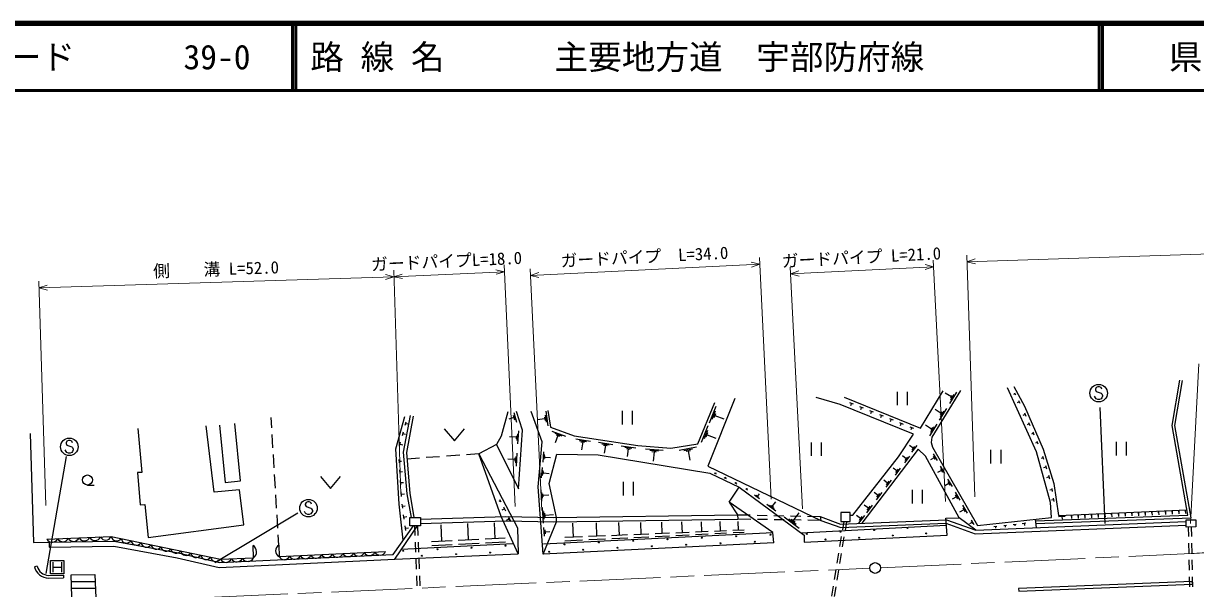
# Model space of a CAD drawing. Units: millimetres, scale not verified. Extents: x 40000 to 680000, y 20000 to 380000.
# Drawn here: x 137711 to 312106, y 295870 to 380000 of the extents above; entities that cross this region are included whole.
import ezdxf
from ezdxf.enums import TextEntityAlignment as Align

# ---------------------------------------------------------------- set-up
doc = ezdxf.new("R2010")
doc.units = ezdxf.units.MM
doc.header["$LTSCALE"] = 1000
doc.linetypes.add('CHAIN', pattern=[18.5, 12, -1.5, 3.5, -1.5])
for name, color, linetype, lineweight in [('M-BGD', 7, 'Continuous', 25), ('M-BMK', 2, 'CHAIN', 13), ('M-BMK-SRVR', 3, 'Continuous', 25), ('M-STR-HTXT', 7, 'Continuous', 13), ('M-STR-STRC', 7, 'Continuous', 25), ('M-TTL', 2, 'Continuous', 140), ('M-TTL-LINE', 7, 'Continuous', 50)]:
    doc.layers.add(name, color=color, linetype=linetype, lineweight=lineweight)
doc.layers.add('M-TTL-TXT', color=7, linetype='Continuous')
doc.styles.add('ＭＳ ゴシック', font='')
doc.styles.get('ＭＳ ゴシック').set_extended_font_data('MS Gothic')

msp = doc.modelspace()

# ---------------------------------------------------------------- linework, layer by layer
at = {"layer": 'M-BGD'}
for p, q in [((267711, 325166), (267711, 323166)), ((269211, 325166), (269211, 323166)), ((275783, 324407), (274860, 324975)), ((276546, 325130), (275481, 323400)), ((276164, 324769), (275632, 323904)), ((275916, 324623), (275650, 324191)), ((285228, 324846), (285034, 324741)), ((285149, 324991), (285306, 324700)), ((239773, 320552), (240768, 323001)), ((260620, 323581), (261178, 323356)), ((260899, 323469), (260749, 323096)), ((262107, 322982), (262664, 322758)), ((262385, 322870), (262236, 322498)), ((275028, 322665), (273963, 320935)), ((285859, 323674), (285581, 323524)), ((285747, 323883), (285972, 323465)), ((174659, 319819), (174566, 321342)), ((210681, 321327), (209914, 321113)), ((210581, 321686), (210781, 320967)), ((210672, 322099), (211073, 320661)), ((215284, 321140), (214126, 320970)), ((215244, 321411), (215324, 320868)), ((215349, 321704), (215508, 320618)), ((215414, 322268), (215733, 320096)), ((226793, 322305), (226793, 320305)), ((228293, 322305), (228293, 320305)), ((240185, 321098), (240682, 322323)), ((240472, 321338), (240721, 321950)), ((240597, 321644), (241903, 321114)), ((263592, 322384), (264148, 322160)), ((263870, 322272), (263721, 321901)), ((265076, 321786), (265631, 321562)), ((265354, 321674), (265205, 321304)), ((266559, 321188), (267112, 320966)), ((266836, 321077), (266687, 320708)), ((274265, 321942), (273343, 322510)), ((274647, 322304), (274114, 321439)), ((274398, 322158), (274132, 321726)), ((286757, 321797), (286423, 321653)), ((286649, 322048), (286865, 321547)), ((194098, 318672), (194246, 319220)), ((194516, 320213), (194649, 320704)), ((194582, 320459), (194909, 320370)), ((200322, 319642), (201822, 317842)), ((201822, 317842), (203322, 319642)), ((211364, 319338), (211235, 317405)), ((216310, 319309), (218366, 318540)), ((238610, 317688), (239604, 320137)), ((239022, 318234), (239519, 319459)), ((268041, 320592), (268592, 320369)), ((268316, 320480), (268168, 320113)), ((269596, 319965), (270147, 319743)), ((269871, 319854), (269723, 319486)), ((272828, 319608), (271906, 320176)), ((273592, 320331), (272527, 318601)), ((273210, 319970), (272677, 319105)), ((272962, 319825), (272695, 319392)), ((287370, 320378), (287056, 320243)), ((287268, 320613), (287471, 320143)), ((287875, 319210), (288065, 318770)), ((174841, 316825), (174719, 318821)), ((193664, 317072), (193828, 317678)), ((194172, 318946), (194537, 318847)), ((211042, 318389), (210011, 318457)), ((211058, 318630), (211026, 318147)), ((211203, 318863), (211139, 317897)), ((216773, 318980), (217801, 318595)), ((217235, 318651), (216825, 317554)), ((216979, 318747), (217492, 318554)), ((219895, 318145), (222066, 317821)), ((220416, 317920), (221501, 317758)), ((220666, 317734), (221208, 317653)), ((220937, 317694), (220764, 316536)), ((223251, 317644), (225422, 317320)), ((223773, 317419), (224858, 317257)), ((239309, 318474), (239558, 319086)), ((239434, 318780), (240740, 318250)), ((254920, 317618), (254920, 315618)), ((256420, 317618), (256420, 315618)), ((287970, 318990), (287676, 318863)), ((288556, 317632), (288283, 317514)), ((288468, 317837), (288645, 317427)), ((300287, 317697), (300287, 315697)), ((301787, 317697), (301787, 315697)), ((175023, 313831), (174901, 315827)), ((193746, 317375), (194150, 317265)), ((202630, 315725), (200636, 315578)), ((205463, 315934), (203628, 315799)), ((211144, 316024), (211015, 314091)), ((215015, 314689), (215155, 316246)), ((215154, 315069), (215224, 315847)), ((224022, 317234), (224565, 317153)), ((224294, 317193), (224121, 316035)), ((226649, 317137), (228820, 316813)), ((227171, 316912), (228256, 316750)), ((227420, 316726), (227963, 316645)), ((227692, 316686), (227519, 315528)), ((230244, 316685), (232870, 316484)), ((230887, 316460), (232200, 316359)), ((231202, 316260), (231859, 316209)), ((231530, 316235), (231423, 314834)), ((235277, 316478), (237868, 316947)), ((235956, 316422), (237252, 316657)), ((236311, 316308), (236959, 316426)), ((236635, 316367), (236885, 314985)), ((270101, 316765), (269559, 317177)), ((270622, 317171), (269850, 316154)), ((270294, 317020), (269908, 316511)), ((273063, 315929), (273645, 314917)), ((281616, 316505), (281616, 314505)), ((283116, 316505), (283116, 314505)), ((193660, 314572), (193631, 315080)), ((193645, 314826), (193984, 314845)), ((196647, 315284), (194811, 315149)), ((199638, 315505), (197644, 315358)), ((210821, 315075), (209790, 315143)), ((210838, 315316), (210805, 314833)), ((210982, 315549), (210918, 314583)), ((215275, 315254), (215310, 315643)), ((215292, 315449), (216123, 315374)), ((269036, 315195), (268494, 315607)), ((269558, 315600), (268786, 314584)), ((269229, 315449), (268843, 314941)), ((273219, 315345), (272679, 315035)), ((273073, 315599), (273364, 315092)), ((274127, 314078), (274741, 313009)), ((289406, 315338), (289112, 315247)), ((289338, 315559), (289475, 315117)), ((289839, 313942), (289505, 313838)), ((289762, 314193), (289917, 313691)), ((175205, 310836), (175083, 312832)), ((181889, 312571), (183389, 310771)), ((183389, 310771), (184889, 312571)), ((193751, 312978), (193718, 313544)), ((193734, 313261), (194112, 313283)), ((214803, 312331), (214943, 313889)), ((214941, 312711), (215012, 313490)), ((215063, 312896), (215098, 313286)), ((215080, 313091), (215911, 313016)), ((240836, 312883), (240519, 313043)), ((240678, 312963), (240784, 313174)), ((242297, 312184), (241980, 312344)), ((242139, 312264), (242246, 312475)), ((267659, 313382), (267120, 313792)), ((268179, 313785), (267410, 312773)), ((267852, 313635), (267467, 313129)), ((274291, 313461), (273721, 313134)), ((274138, 313729), (274445, 313194)), ((275222, 312171), (275870, 311043)), ((290292, 312485), (289914, 312367)), ((290204, 312767), (290379, 312202)), ((147232, 311285), (148232, 311285)), ((193845, 311322), (193809, 311949)), ((193827, 311636), (194245, 311659)), ((214846, 308902), (214721, 310569)), ((226952, 311738), (226952, 309738)), ((228452, 311738), (228452, 309738)), ((242736, 308747), (244182, 310969)), ((243873, 311430), (243555, 311590)), ((243714, 311510), (243821, 311722)), ((245460, 310518), (245175, 310730)), ((245318, 310624), (245459, 310814)), ((266280, 311577), (265717, 312005)), ((266821, 311998), (266020, 310943)), ((266480, 311841), (266079, 311314)), ((269936, 310547), (269936, 308547)), ((271436, 310547), (271436, 308547)), ((275396, 311521), (274795, 311175)), ((275234, 311803), (275558, 311239)), ((290753, 310547), (290432, 310499)), ((290717, 310787), (290789, 310306)), ((175387, 307842), (175265, 309838)), ((193943, 309601), (193903, 310292)), ((193923, 309947), (194384, 309973)), ((208645, 308950), (208424, 308835)), ((208559, 309116), (208731, 308784)), ((214926, 309327), (214864, 310160)), ((215022, 309544), (214990, 309960)), ((215006, 309752), (215895, 309819)), ((247210, 309220), (246484, 309759)), ((247100, 309452), (246737, 309721)), ((246919, 309586), (247206, 309974)), ((249129, 308075), (249662, 308792)), ((264868, 309731), (264283, 310176)), ((265431, 310169), (264597, 309071)), ((265076, 310006), (264659, 309457)), ((276534, 309522), (275900, 309158)), ((276351, 310206), (277033, 309019)), ((276363, 309819), (276704, 309225)), ((290971, 309084), (290650, 309036)), ((290935, 309324), (291007, 308843)), ((194148, 307854), (194073, 308416)), ((194111, 308135), (194485, 308185)), ((209279, 307732), (208891, 307530)), ((209128, 308022), (209430, 307441)), ((215095, 305595), (214919, 307942)), ((215207, 306194), (215119, 307367)), ((215342, 306499), (215298, 307086)), ((249669, 307396), (248323, 308394)), ((249399, 307735), (248726, 308234)), ((249297, 307950), (248961, 308199)), ((252235, 305950), (253112, 307133)), ((263423, 307842), (262814, 308305)), ((264009, 308297), (263142, 307156)), ((263640, 308127), (263206, 307557)), ((277634, 307607), (277001, 307243)), ((277451, 308291), (278133, 307104)), ((277463, 307903), (277804, 307310)), ((299518, 306941), (299718, 306949)), ((299618, 306945), (299635, 306545)), ((300517, 306985), (300717, 306994)), ((300617, 306989), (300634, 306590)), ((301516, 307029), (301716, 307038)), ((301616, 307033), (301634, 306634)), ((302515, 307073), (302715, 307082)), ((302615, 307078), (302633, 306678)), ((303514, 307117), (303714, 307126)), ((303614, 307122), (303632, 306722)), ((304513, 307162), (304713, 307171)), ((304613, 307166), (304631, 306767)), ((305512, 307206), (305712, 307215)), ((305612, 307210), (305630, 306811)), ((306511, 307250), (306711, 307259)), ((306611, 307255), (306629, 306855)), ((307510, 307294), (307710, 307303)), ((307610, 307299), (307628, 306899)), ((308509, 307339), (308709, 307347)), ((308609, 307343), (308627, 306943)), ((309508, 307383), (309708, 307392)), ((309608, 307387), (309626, 306988)), ((310507, 307427), (310636, 307433)), ((310572, 307430), (310589, 307030)), ((175569, 304847), (175447, 306843)), ((194365, 306209), (194283, 306832)), ((194324, 306521), (194739, 306576)), ((195877, 305197), (195934, 303764)), ((196352, 305215), (196408, 303783)), ((199963, 302924), (199844, 305365)), ((203936, 303102), (203817, 305544)), ((207909, 303281), (207793, 305659)), ((209938, 306208), (209518, 305990)), ((209836, 306405), (210041, 306011)), ((209838, 306657), (210248, 305869)), ((215320, 306792), (216571, 306886)), ((219558, 303518), (219455, 305617)), ((223048, 303662), (222950, 305654)), ((226409, 303801), (226316, 305689)), ((229644, 303935), (229557, 305723)), ((232760, 304063), (232677, 305756)), ((235760, 304187), (235682, 305788)), ((238649, 304307), (238575, 305818)), ((241431, 304422), (241361, 305847)), ((243968, 306869), (245857, 306826)), ((245920, 306171), (243999, 306200)), ((244109, 304532), (244043, 305875)), ((246857, 306803), (248357, 306769)), ((248419, 306134), (246919, 306156)), ((249356, 306746), (250856, 306712)), ((250919, 306097), (249419, 306119)), ((253124, 304833), (250907, 306477)), ((252679, 305392), (251571, 306214)), ((251856, 306689), (253355, 306655)), ((253419, 306059), (251919, 306082)), ((252512, 305745), (251958, 306156)), ((253377, 304175), (275005, 305326)), ((254355, 306632), (256244, 306589)), ((256339, 306016), (254419, 306045)), ((256244, 306589), (259285, 305464)), ((256244, 306589), (256339, 306016)), ((256339, 306016), (259305, 304964)), ((259768, 305845), (259562, 304601)), ((260155, 305781), (259949, 304537)), ((262254, 306304), (261645, 306766)), ((262840, 306759), (261973, 305617)), ((262471, 306589), (262037, 306018)), ((278815, 305712), (278462, 305509)), ((278713, 306094), (279094, 305432)), ((278720, 305878), (278910, 305547)), ((283567, 305273), (283973, 305319)), ((283770, 305296), (283800, 305025)), ((284990, 305432), (285396, 305478)), ((285193, 305455), (285223, 305185)), ((286315, 305581), (286869, 305643)), ((286592, 305612), (286634, 305243)), ((288429, 304917), (288285, 306204)), ((291726, 306596), (292725, 306640)), ((292225, 306618), (292243, 306218)), ((293524, 306675), (293724, 306684)), ((293624, 306680), (293641, 306280)), ((294523, 306719), (294723, 306728)), ((294623, 306724), (294640, 306324)), ((295522, 306764), (295722, 306773)), ((295622, 306768), (295639, 306368)), ((296521, 306808), (296721, 306817)), ((296621, 306812), (296638, 306413)), ((297520, 306852), (297720, 306861)), ((297620, 306857), (297637, 306457)), ((298519, 306896), (298719, 306905)), ((298619, 306901), (298636, 306501)), ((175722, 302326), (175629, 303849)), ((194591, 304501), (194500, 305187)), ((194546, 304844), (195003, 304904)), ((215110, 302523), (249212, 304196)), ((215240, 303662), (215144, 304940)), ((215386, 303995), (215338, 304634)), ((215362, 304314), (216044, 304365)), ((220870, 303582), (218246, 303453)), ((224293, 303723), (221803, 303601)), ((227589, 303859), (225228, 303743)), ((230762, 303989), (228526, 303880)), ((230784, 303542), (228548, 303433)), ((233818, 304115), (231702, 304011)), ((233839, 303692), (231723, 303588)), ((236760, 304236), (234760, 304138)), ((236780, 303836), (234780, 303738)), ((239593, 304353), (237704, 304260)), ((239612, 303975), (237723, 303883)), ((242322, 304465), (240540, 304378)), ((242339, 304109), (240557, 304022)), ((244949, 304574), (243270, 304491)), ((244965, 304238), (243286, 304156)), ((259399, 303615), (259154, 302135)), ((259785, 303551), (259541, 302071)), ((282116, 305111), (282522, 305156)), ((282319, 305133), (282349, 304863)), ((311022, 305032), (311050, 303630)), ((311453, 305041), (311482, 303639)), ((193895, 301750), (210591, 302565)), ((195973, 302765), (196032, 301266)), ((196448, 302784), (196507, 301285)), ((201489, 302999), (198437, 302850)), ((201519, 302388), (198467, 302239)), ((205462, 303177), (202410, 303028)), ((205492, 302567), (202440, 302418)), ((209396, 303353), (206422, 303208)), ((209425, 302759), (206451, 302613)), ((249339, 302655), (215038, 301011)), ((220896, 303057), (218272, 302929)), ((224317, 303225), (221828, 303103)), ((227612, 303387), (225252, 303271)), ((311071, 302631), (311102, 301131)), ((311503, 302639), (311533, 301140)), ((196071, 300267), (196130, 298768)), ((196546, 300286), (196605, 298787)), ((258991, 301148), (258746, 299669)), ((259377, 301084), (259132, 299605)), ((311123, 300131), (311153, 298631)), ((311554, 300140), (311585, 298640)), ((139741, 299189), (139351, 299084)), ((258582, 298682), (258337, 297202)), ((258969, 298618), (258724, 297138)), ((141444, 297838), (143684, 297855)), ((141447, 297435), (143687, 297451)), ((143684, 297855), (143687, 297451)), ((196169, 297769), (196228, 296270)), ((196644, 297787), (196703, 296289)), ((311174, 297632), (311205, 296132)), ((311606, 297641), (311636, 296141)), ((258174, 296216), (257929, 294736)), ((258561, 296152), (258316, 294672))]:
    msp.add_line(p, q, dxfattribs=at)
for points in [[(288314, 305939), (310964, 306796), (308640, 320150), (309768, 326916)], [(288359, 305540), (311437, 306414), (309046, 320152), (310163, 326850)], [(259803, 324341), (271197, 319751), (274564, 325283)], [(277153, 325354), (272892, 318433), (272775, 317593), (272947, 316934), (279666, 305239), (290694, 306474), (290521, 308702), (288426, 316220), (284141, 325754)], [(285083, 325958), (286655, 323041), (289422, 316636), (291014, 311506), (291726, 306735), (310828, 307581)], [(215756, 322374), (216133, 319903), (219664, 318584), (229128, 317172), (234048, 316795), (238073, 317431), (240569, 323575)], [(243537, 324141), (239520, 314107), (256339, 306016)], [(260692, 306780), (261122, 306795), (267925, 315466), (270162, 318880), (259215, 323282), (255660, 324318)], [(194222, 303068), (193610, 308412), (193139, 316683), (194442, 321485)], [(195426, 306436), (194784, 309982), (194277, 316165), (195305, 321619)], [(195869, 306516), (195231, 310040), (194730, 316142), (195747, 321536)], [(209786, 322180), (208798, 318555), (208076, 317315), (205463, 315934)], [(208076, 317315), (211387, 310708), (211968, 319434), (211058, 322212)], [(215038, 301011), (214285, 311039), (214885, 317713), (213237, 322210)], [(154719, 319700), (155331, 313155), (154696, 313132), (155072, 308353), (155779, 308400), (156273, 303480), (170516, 305340), (169880, 310589), (166090, 310236), (164889, 320077)], [(166890, 320194), (167738, 311672), (170013, 311899), (169165, 320421)], [(138725, 318942), (139210, 302707), (141530, 302761), (141541, 302041)], [(192975, 300227), (211317, 301064), (208808, 306588), (205463, 315934)], [(205463, 315934), (211207, 304893), (211317, 301064)], [(215038, 301011), (217027, 305802), (217041, 306472), (215916, 311518), (217093, 315897), (223214, 315779), (239834, 313048), (244182, 310969), (253850, 303796), (253881, 302761), (275139, 303836), (274957, 306348), (276948, 306415)], [(279408, 304546), (276948, 306415), (271915, 315596), (270856, 316647), (262456, 305592)], [(249339, 302655), (249212, 304196), (242736, 308747), (243968, 306869), (243999, 306200)], [(141530, 302761), (151216, 302904), (160753, 301171), (166888, 299731), (192723, 300935), (195730, 305215)], [(141541, 302041), (151156, 302183), (160606, 300466), (166821, 299007), (192975, 300227), (196352, 305215)], [(196766, 306215), (209460, 306608), (216650, 306466), (243968, 306869)], [(196787, 305545), (209464, 305938), (216648, 305796), (243999, 306200)], [(259285, 305464), (275029, 306100), (279408, 304546), (310673, 305831)], [(259305, 304964), (274953, 305596), (279332, 304043), (310694, 305332)], [(141200, 303245), (150770, 303613), (167017, 300243), (171934, 300435), (171871, 302287)], [(175722, 302326), (175737, 300631), (191589, 301385)]]:
    msp.add_lwpolyline(points, dxfattribs=at)
for points in [[(259352, 305845), (260692, 305845), (260692, 307184), (259352, 307184)], [(195224, 306436), (196787, 306436), (196787, 305215), (195224, 305215)], [(310688, 306117), (312153, 306127), (312161, 305040), (310696, 305030)], [(285800, 295480), (311629, 296515), (311613, 296904), (285784, 295868)]]:
    msp.add_lwpolyline(points, close=True, dxfattribs=at)
for centre, radius in [((147232, 312035), 750), ((238641, 303429), 70), ((243742, 303654), 70), ((248844, 303879), 70), ((254284, 304001), 70), ((259279, 304320), 70), ((262057, 303447), 70), ((264274, 304570), 70), ((267052, 303767), 70), ((269269, 304889), 70), ((272047, 304086), 70), ((199296, 301718), 70), ((204366, 301946), 70), ((209436, 302244), 70), ((218234, 302446), 70), ((221012, 301643), 70), ((223335, 302753), 70), ((226113, 301950), 70), ((228437, 302978), 70), ((231215, 302175), 70), ((233539, 303203), 70), ((236317, 302400), 70), ((241418, 302625), 70), ((246520, 302851), 70), ((257062, 303198), 70), ((194226, 301490), 70), ((197006, 300762), 70), ((202076, 300990), 70), ((207146, 301218), 70), ((215942, 301346), 70)]:
    msp.add_circle(centre, radius, dxfattribs=at)
for centre, radius, start, end in [((146768, 303846), 887, 208.07114, 336.34307), ((148363, 303908), 887, 208.07114, 336.34307), ((149957, 303969), 887, 208.07114, 336.34307), ((151573, 303772), 819, 191.19899, 325.36255), ((141983, 303662), 887, 208.07114, 336.34307), ((143578, 303723), 887, 208.07114, 336.34307), ((145173, 303785), 887, 208.07114, 336.34307), ((153050, 303466), 819, 191.19899, 325.36255), ((154527, 303160), 819, 191.19899, 325.36255), ((156004, 302853), 819, 191.19899, 325.36255), ((157481, 302547), 819, 191.19899, 325.36255), ((158958, 302240), 819, 191.19899, 325.36255), ((160435, 301934), 819, 191.19899, 325.36255), ((171294, 301341), 1108, 305.23285, 58.65012), ((176198, 301483), 968, 119.45348, 241.60752), ((161912, 301628), 819, 191.19899, 325.36255), ((163389, 301321), 819, 191.19899, 325.36255), ((164867, 301015), 819, 191.19899, 325.36255), ((166344, 300708), 819, 191.19899, 325.36255), ((167820, 300697), 922, 209.4937, 334.98628), ((169459, 300761), 922, 209.4937, 334.98628), ((171098, 300825), 922, 209.4937, 334.98628), ((176512, 301048), 880, 208.28642, 337.15542), ((178097, 301124), 880, 208.28642, 337.15542), ((179682, 301199), 880, 208.28642, 337.15542), ((181267, 301274), 880, 208.28642, 337.15542), ((182853, 301350), 880, 208.28642, 337.15542), ((184438, 301425), 880, 208.28642, 337.15542), ((186023, 301500), 880, 208.28642, 337.15542), ((187608, 301576), 880, 208.28642, 337.15542), ((189193, 301651), 880, 208.28642, 337.15542), ((190778, 301726), 880, 208.28642, 337.15542), ((141501, 299660), 2226, 194.99595, 268.59981), ((141501, 299660), 1822, 194.99595, 268.59981)]:
    msp.add_arc(centre, radius, start, end, dxfattribs=at)
at = {"layer": 'M-BMK'}
for p, q in [((265233, 298974), (311467, 301082)), ((165066, 294538), (263634, 298902))]:
    msp.add_line(p, q, dxfattribs=at)
msp.add_arc((429636, -1960038), 2264206, 91.66504, 92.99162, dxfattribs=at)
at = {"layer": 'M-BMK-SRVR'}
msp.add_circle((264434, 298937), 800, dxfattribs=at)
at = {"layer": 'M-STR-HTXT'}
for p, q in [((278091, 344525), (373108, 347653)), ((279243, 309544), (278059, 345524)), ((210871, 308082), (209230, 344044)), ((213150, 342475), (247252, 344148)), ((247252, 344148), (245985, 344461)), ((247252, 344148), (246022, 343712)), ((248967, 309190), (247203, 345147)), ((253628, 307754), (251810, 343708)), ((251861, 342709), (273119, 343785)), ((273119, 343785), (271851, 344096)), ((273119, 343785), (271889, 343347)), ((274886, 308829), (273068, 344783)), ((278091, 344525), (279328, 344941)), ((278091, 344525), (279353, 344191)), ((140024, 340624), (192834, 342287)), ((192834, 342287), (191573, 342622)), ((192834, 342287), (191597, 341872)), ((193854, 309904), (192803, 343286)), ((192834, 342287), (209276, 343045)), ((192834, 342287), (194069, 342656)), ((192834, 342287), (194098, 342032)), ((209276, 343045), (208013, 343300)), ((209276, 343045), (208042, 342675)), ((214865, 307517), (213101, 343474)), ((213150, 342475), (214381, 342911)), ((213150, 342475), (214417, 342162)), ((251861, 342709), (253090, 343147)), ((251861, 342709), (253128, 342398)), ((141043, 308242), (139992, 341624)), ((140024, 340624), (141261, 341038)), ((140024, 340624), (141285, 340289)), ((311374, 305557), (312611, 329325))]:
    msp.add_line(p, q, dxfattribs=at)
at = {"layer": 'M-STR-STRC'}
for p, q in [((297211, 324257), (297093, 324493)), ((297329, 325793), (297211, 325557)), ((297211, 325557), (297211, 325439)), ((297211, 325439), (297329, 325202)), ((297566, 325911), (297329, 325793)), ((297329, 325202), (298038, 324966)), ((297802, 325911), (297566, 325911)), ((298038, 325793), (297802, 325911)), ((298157, 325557), (298038, 325793)), ((298038, 324966), (298157, 324848)), ((298157, 324848), (298275, 324611)), ((298275, 324493), (298157, 324257)), ((298275, 324611), (298275, 324493)), ((297329, 324139), (297211, 324257)), ((297566, 324020), (297329, 324139)), ((297802, 324020), (297566, 324020)), ((298038, 324139), (297802, 324020)), ((297842, 322834), (298631, 305541)), ((298157, 324257), (298038, 324139)), ((144178, 317801), (144060, 317565)), ((144060, 317565), (144060, 317447)), ((144060, 317447), (144178, 317211)), ((144414, 317920), (144178, 317801)), ((144651, 317920), (144414, 317920)), ((144887, 317801), (144651, 317920)), ((145005, 317565), (144887, 317801)), ((144060, 316265), (143942, 316501)), ((144178, 316147), (144060, 316265)), ((144178, 317211), (144887, 316974)), ((144414, 316029), (144178, 316147)), ((144651, 316029), (144414, 316029)), ((144887, 316147), (144651, 316029)), ((144887, 316974), (145005, 316856)), ((145005, 316265), (144887, 316147)), ((145005, 316856), (145124, 316620)), ((145124, 316501), (145005, 316265)), ((145124, 316620), (145124, 316501)), ((141111, 298119), (144129, 315544)), ((180001, 308786), (179764, 308668)), ((180237, 308786), (180001, 308786)), ((180473, 308668), (180237, 308786)), ((166169, 299734), (178540, 307156)), ((179646, 307132), (179528, 307368)), ((179764, 308668), (179646, 308432)), ((179646, 308432), (179646, 308313)), ((179646, 308313), (179764, 308077)), ((179764, 307013), (179646, 307132)), ((179764, 308077), (180473, 307841)), ((180001, 306895), (179764, 307013)), ((180473, 307013), (180237, 306895)), ((180592, 308432), (180473, 308668)), ((180473, 307841), (180592, 307722)), ((180592, 307132), (180473, 307013)), ((180592, 307722), (180710, 307486)), ((180710, 307368), (180592, 307132)), ((180710, 307486), (180710, 307368)), ((180237, 306895), (180001, 306895)), ((141726, 298072), (141726, 300072)), ((141726, 300072), (143726, 300072)), ((143726, 300072), (143726, 298072)), ((142101, 299822), (142101, 298322)), ((142101, 299072), (143351, 299072)), ((143351, 299822), (143351, 298322)), ((143726, 298072), (141726, 298072)), ((144850, 296913), (148385, 296944)), ((144879, 295913), (148423, 295944))]:
    msp.add_line(p, q, dxfattribs=at)
msp.add_lwpolyline([(144822, 297912), (148347, 297944), (148659, 289770), (145056, 289708)], close=True, dxfattribs=at)
for centre in [(297684, 324966), (144533, 316974), (180119, 307841)]:
    msp.add_circle(centre, 1300, dxfattribs=at)
at = {"layer": 'M-TTL'}
msp.add_line((680000, 380000), (40000, 380000), dxfattribs=at)
at = {"layer": 'M-TTL-LINE'}
for p, q in [((177750, 380000), (177750, 370000)), ((178250, 380000), (178250, 370000)), ((297750, 380000), (297750, 370000)), ((298250, 380000), (298250, 370000)), ((40000, 370000), (680000, 370000))]:
    msp.add_line(p, q, dxfattribs=at)

# ---------------------------------------------------------------- texts
at = {"layer": 'M-STR-HTXT', "style": 'ＭＳ ゴシック'}
for s, rotation, p in [('ガードパイプL=18.0', 2.612, (200727, 343156)), ('ガードパイプ  L=34.0', 2.808, (230177, 343811)), ('ガードパイプ L=21.0', 2.895, (262464, 343746)), ('側\u3000\u3000溝 L=52.0', 1.803, (166413, 341955))]:
    msp.add_text(s, height=1833, rotation=rotation, dxfattribs=at).set_placement(p, align=Align.BOTTOM_CENTER)
at = {"layer": 'M-TTL-TXT', "style": 'ＭＳ ゴシック'}
for s, p in [('図面コード', (120380, 375000)), ('39-0', (161521, 375000)), ('路 線 名', (180380, 375000)), ('主要地方道\u3000宇部防府線', (216734, 375000))]:
    msp.add_text(s, height=3666, dxfattribs=at).set_placement(p, align=Align.MIDDLE_LEFT)
msp.add_text('県\u3000名', height=3666, dxfattribs=at).set_placement((315625, 375000), align=Align.MIDDLE_CENTER)

doc.saveas('drawing.dxf')
